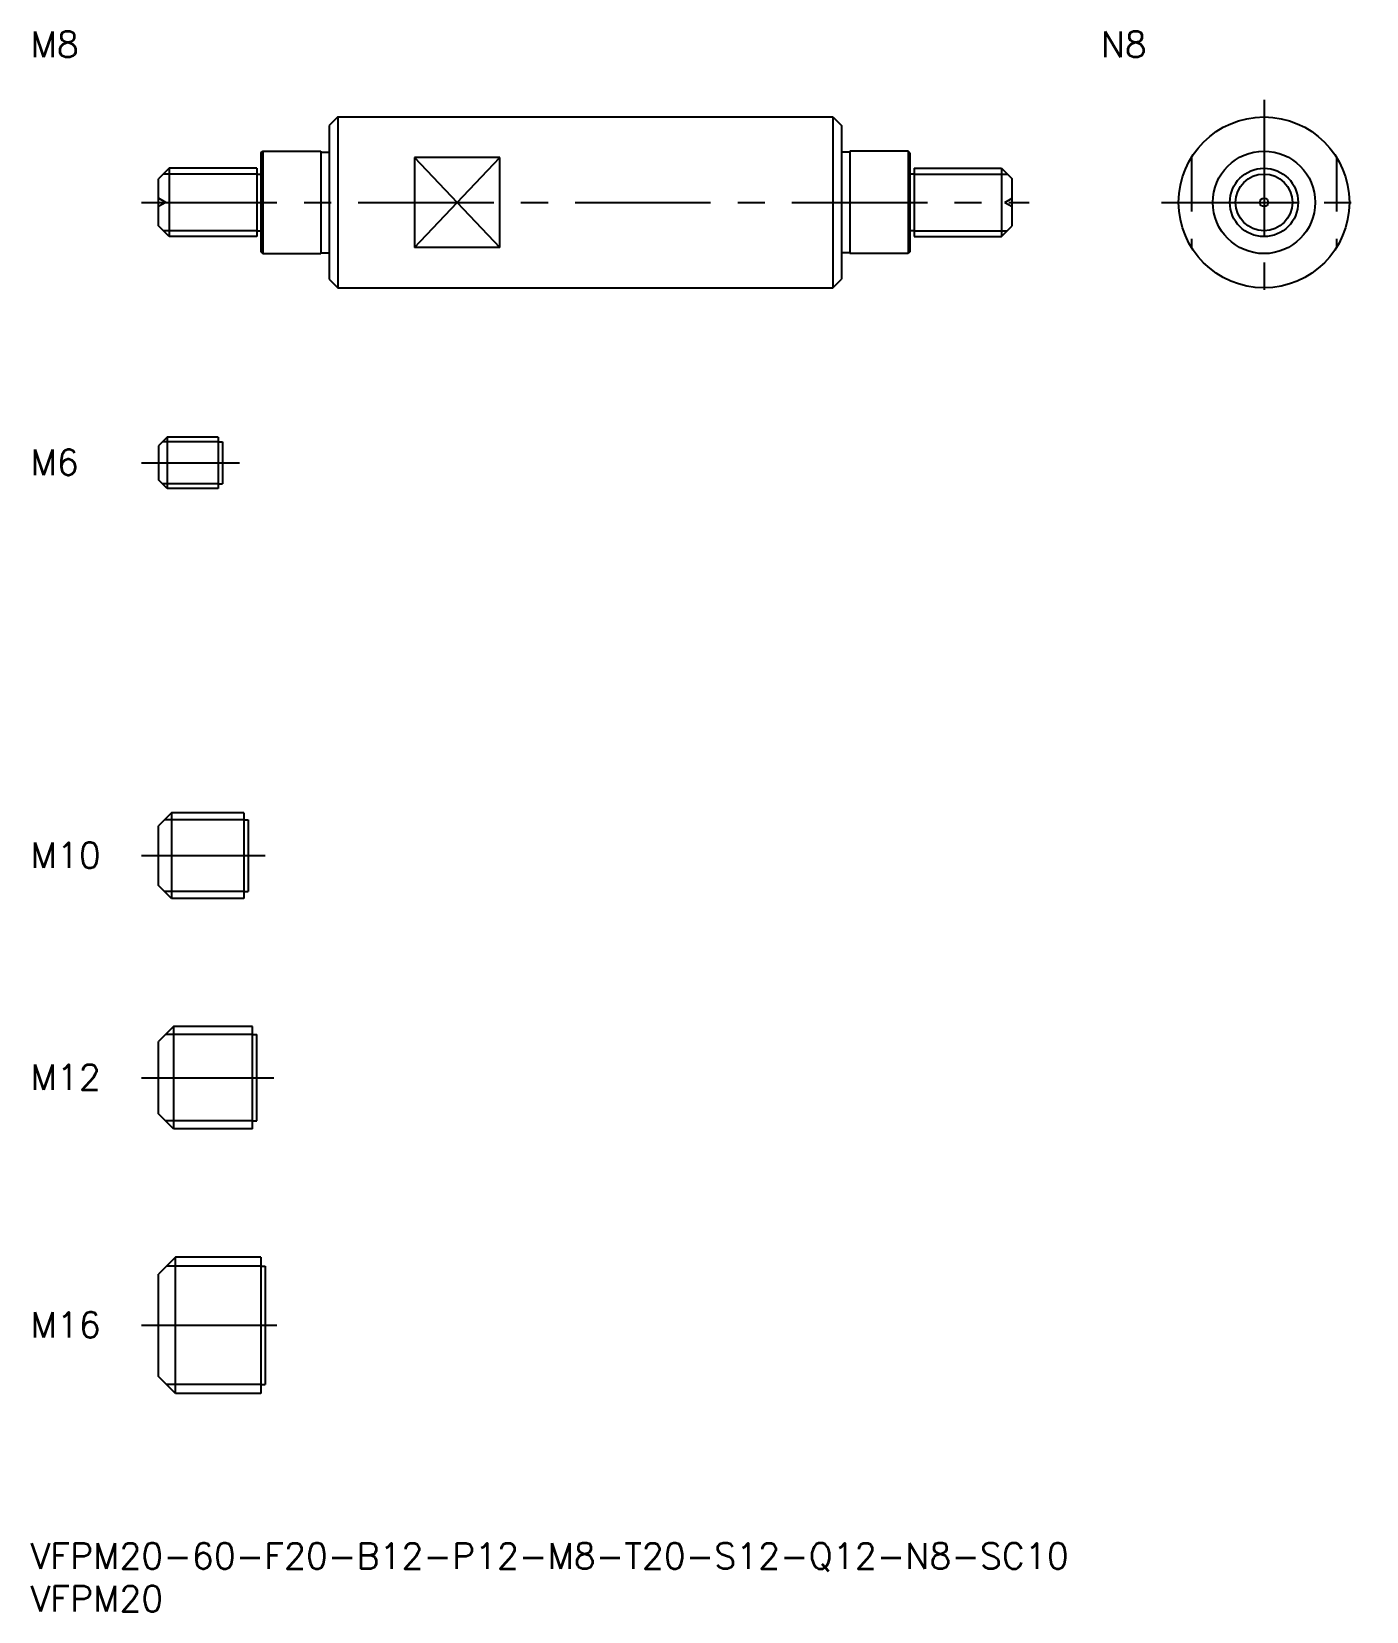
# Model space of a CAD drawing. Extents: x 0 to 156, y -8 to 177.
import ezdxf

# ---------------------------------------------------------------- set-up
doc = ezdxf.new("R2010")
doc.units = 0
doc.header["$LTSCALE"] = 0.5
doc.linetypes.add('CENTER', pattern=[50.8, 31.75, -6.35, 6.35, -6.35])
doc.linetypes.add('DASHED', pattern=[19.05, 12.7, -6.35])
for name, color, linetype in [('MSM_CENTER', 1, 'CENTER'), ('MSM_CONTINUOUS', 7, 'CONTINUOUS'), ('MSM_DASHED', 4, 'DASHED'), ('MSM_NARROW', 5, 'CONTINUOUS'), ('MSM_PART_NUMBER', 7, 'CONTINUOUS')]:
    doc.layers.add(name, color=color, linetype=linetype)
doc.styles.get("Standard").update_dxf_attribs({"font": 'txt.shx', "height": 1, "bigfont": 'bigfont.shx'})

# ---------------------------------------------------------------- blocks, each defined once
blk = doc.blocks.new('*U14')
at = {"layer": 'MSM_PART_NUMBER'}
blk.add_text('VFPM20-60-F20-B12-P12-M8-T20-S12-Q12-N8-SC10', height=3, dxfattribs=at).set_placement((0, -3))
blk = doc.blocks.new('*U15')
at = {"layer": 'MSM_PART_NUMBER'}
blk.add_text('VFPM20', height=3, dxfattribs=at).set_placement((0, -8))
blk = doc.blocks.new('*U16')
at = {"layer": 'MSM_PART_NUMBER'}
blk.add_text('M16', height=3, dxfattribs=at).set_placement((0, 24.06))
blk = doc.blocks.new('*U17')
at = {"layer": 'MSM_PART_NUMBER'}
blk.add_text('M12', height=3, dxfattribs=at).set_placement((0, 53.06))
blk = doc.blocks.new('*U18')
at = {"layer": 'MSM_PART_NUMBER'}
blk.add_text('M10', height=3, dxfattribs=at).set_placement((0, 79.06))
blk = doc.blocks.new('*U19')
at = {"layer": 'MSM_PART_NUMBER'}
blk.add_text('M6', height=3, dxfattribs=at).set_placement((0, 125.06))
blk = doc.blocks.new('*U20')
at = {"layer": 'MSM_PART_NUMBER'}
blk.add_text('M8', height=3, dxfattribs=at).set_placement((0, 174))
blk = doc.blocks.new('*U21')
at = {"layer": 'MSM_PART_NUMBER'}
blk.add_text('N8', height=3, dxfattribs=at).set_placement((125.36, 174))

msp = doc.modelspace()

# ---------------------------------------------------------------- linework, layer by layer
at = {"layer": 'MSM_CENTER'}
for p, q in [((144.5, 169), (144.5, 145)), ((13, 157), (117, 157)), ((132.5, 157), (156.5, 157)), ((13, 126.5), (24.5, 126.5)), ((13, 80.5), (27.5, 80.5)), ((13, 54.5), (28.5, 54.5)), ((13, 25.5), (29.5, 25.5))]:
    msp.add_line(p, q, dxfattribs=at)
at = {"layer": 'MSM_CONTINUOUS'}
for p, q in [((36, 167), (35, 166)), ((36, 167), (94, 167)), ((36, 167), (36, 147)), ((94, 167), (94, 147)), ((94, 167), (95, 166)), ((35, 166), (35, 148)), ((95, 166), (95, 148)), ((27, 162.8), (27.2, 163)), ((27, 162.8), (27, 151.2)), ((27.2, 163), (34, 163)), ((27.2, 163), (27.2, 151)), ((34, 163), (34, 151)), ((34, 162.9), (35, 162.9)), ((96, 162.9), (95, 162.9)), ((96, 163), (96, 151)), ((102.8, 163), (96, 163)), ((103, 162.8), (102.8, 163)), ((102.8, 163), (102.8, 151)), ((103, 162.8), (103, 151.2)), ((16.25, 161), (15, 159.75)), ((26.5, 161), (16.25, 161)), ((16.25, 161), (16.25, 153)), ((26.5, 161), (26.5, 153)), ((45, 162.27), (45, 151.73)), ((55, 162.27), (45, 162.27)), ((55, 151.73), (55, 162.27)), ((103.5, 161), (113.75, 161)), ((103.5, 161), (103.5, 153)), ((113.75, 161), (115, 159.75)), ((113.75, 161), (113.75, 153)), ((15, 154.25), (15, 159.75)), ((26.5, 160.32), (27, 160.32)), ((103.5, 160.32), (103, 160.32)), ((115, 154.25), (115, 159.75)), ((16.25, 153), (15, 154.25)), ((26.5, 153.68), (27, 153.68)), ((103.5, 153.68), (103, 153.68)), ((113.75, 153), (115, 154.25)), ((26.5, 153), (16.25, 153)), ((55, 151.73), (45, 151.73)), ((103.5, 153), (113.75, 153)), ((27, 151.2), (27.2, 151)), ((27.2, 151), (34, 151)), ((34, 151.1), (35, 151.1)), ((96, 151.1), (95, 151.1)), ((102.8, 151), (96, 151)), ((103, 151.2), (102.8, 151)), ((35, 148), (36, 147)), ((36, 147), (94, 147)), ((94, 147), (95, 148)), ((16, 129.5), (15, 128.5)), ((22, 129.5), (16, 129.5)), ((16, 129.5), (16, 123.5)), ((22, 129.5), (22, 123.5)), ((15, 128.5), (15, 124.5)), ((22, 128.96), (22.5, 128.96)), ((22.5, 128.96), (22.5, 124.04)), ((16, 123.5), (15, 124.5)), ((22, 124.04), (22.5, 124.04)), ((22, 123.5), (16, 123.5)), ((16.5, 85.5), (15, 84)), ((25, 85.5), (16.5, 85.5)), ((16.5, 85.5), (16.5, 75.5)), ((25, 85.5), (25, 75.5)), ((15, 77), (15, 84)), ((25, 84.69), (25.5, 84.69)), ((25.5, 84.69), (25.5, 76.31)), ((16.5, 75.5), (15, 77)), ((25, 76.31), (25.5, 76.31)), ((25, 75.5), (16.5, 75.5)), ((16.75, 60.5), (15, 58.75)), ((26, 60.5), (16.75, 60.5)), ((16.75, 60.5), (16.75, 48.5)), ((26, 48.5), (26, 60.5)), ((26, 59.55), (26.5, 59.55)), ((26.5, 49.45), (26.5, 59.55)), ((15, 50.25), (15, 58.75)), ((16.75, 48.5), (15, 50.25)), ((26, 48.5), (16.75, 48.5)), ((26, 49.45), (26.5, 49.45)), ((17, 33.5), (15, 31.5)), ((27, 33.5), (17, 33.5)), ((17, 17.5), (17, 33.5)), ((27, 33.5), (27, 17.5)), ((15, 19.5), (15, 31.5)), ((27, 32.42), (27.5, 32.42)), ((27.5, 32.42), (27.5, 18.58)), ((17, 17.5), (15, 19.5)), ((27, 18.58), (27.5, 18.58)), ((27, 17.5), (17, 17.5))]:
    msp.add_line(p, q, dxfattribs=at)
for radius in [10, 6, 4, 0.5]:
    msp.add_circle((144.5, 157), radius, dxfattribs=at)
at = {"layer": 'MSM_DASHED'}
for p, q in [((136, 162.27), (136, 151.73)), ((153, 162.27), (153, 151.73)), ((15.87, 157), (15, 157.5)), ((114.13, 157), (115, 157.5)), ((15.87, 157), (15, 156.5)), ((114.13, 157), (115, 156.5))]:
    msp.add_line(p, q, dxfattribs=at)
at = {"layer": 'MSM_NARROW'}
for p, q in [((45, 151.73), (55, 162.27)), ((45, 162.27), (55, 151.73)), ((26.5, 160.32), (15.57, 160.32)), ((103.5, 160.32), (114.43, 160.32)), ((26.5, 153.68), (15.57, 153.68)), ((103.5, 153.68), (114.43, 153.68)), ((22, 128.96), (15.46, 128.96)), ((22, 124.04), (15.46, 124.04)), ((25, 84.69), (15.69, 84.69)), ((25, 76.31), (15.69, 76.31)), ((26, 59.55), (15.8, 59.55)), ((26, 49.45), (15.8, 49.45)), ((27, 32.42), (15.92, 32.42)), ((27, 18.58), (15.92, 18.58))]:
    msp.add_line(p, q, dxfattribs=at)
msp.add_circle((144.5, 157), 3.32, dxfattribs=at)

# ---------------------------------------------------------------- block references
at = {"layer": 'MSM_CONTINUOUS'}
for name in ['*U20', '*U21', '*U19', '*U18', '*U17', '*U16', '*U14', '*U15']:
    msp.add_blockref(name, (0, 0), dxfattribs=at)

doc.saveas('drawing.dxf')
